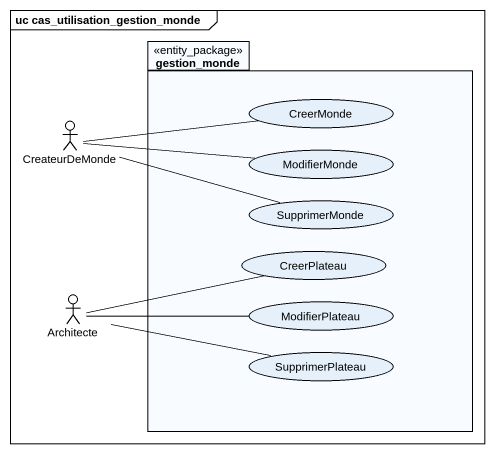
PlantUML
@startuml
mainframe uc cas_utilisation_gestion_monde
package gestion_monde <<entity_package>> {
  usecase CreerMonde
  usecase ModifierMonde
  usecase SupprimerMonde
  usecase CreerPlateau
  usecase ModifierPlateau
  usecase SupprimerPlateau
}
actor CreateurDeMonde
actor Architecte
CreateurDeMonde -right- CreerMonde
CreateurDeMonde -right- ModifierMonde
CreateurDeMonde -right- SupprimerMonde
Architecte -right- CreerPlateau
Architecte -right- ModifierPlateau
Architecte -right- SupprimerPlateau
@enduml
